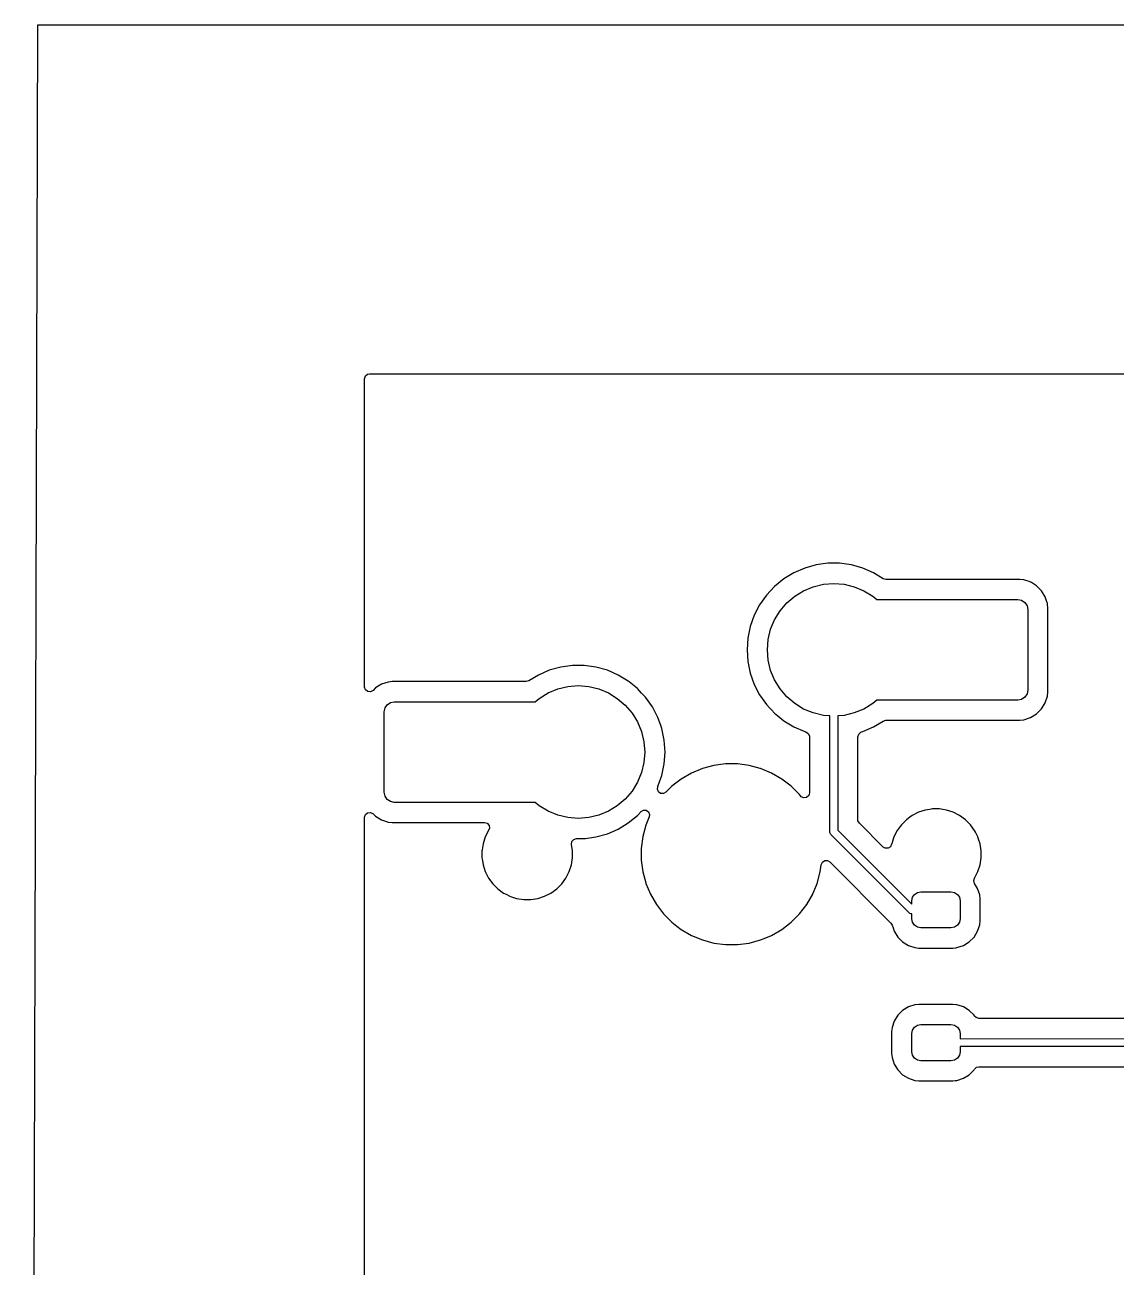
# Model space of a CAD drawing. Header units: millimetres. Extents: x 46 to 4458, y 59 to 1499.
# Drawn here: x 1638.06 to 1665.19, y 913.83 to 944.7 of the extents above; entities that cross this region are included whole.
import ezdxf

# ---------------------------------------------------------------- set-up
doc = ezdxf.new("R2010")
doc.units = ezdxf.units.MM
doc.layers.add('BLACK', color=7, linetype='Continuous')

msp = doc.modelspace()

# ---------------------------------------------------------------- linework, layer by layer
msp.add_lwpolyline([(1739.51188, 833.25441), (1638.06271, 833.5564), (1638.38771, 944.69762), (2107.13583, 944.69762), (2107.13583, 832.69492), (1950.85196, 832.69492)])
at = {"layer": 'BLACK', "linetype": 'Continuous'}
for p, q in [((1646.5283, 935.97248), (1646.58111, 936.01823)), ((1646.58111, 936.01823), (1646.63262, 936.02944)), ((1646.63262, 936.02944), (1832.63461, 936.02944)), ((1646.50862, 935.90544), (1646.5283, 935.97248)), ((1646.50862, 928.24812), (1646.50862, 935.90544)), ((1657.18144, 931.08075), (1656.93007, 930.92789)), ((1657.45127, 931.19795), (1657.18144, 931.08075)), ((1657.18144, 931.08075), (1657.18144, 931.08075)), ((1657.73456, 931.27733), (1657.45127, 931.19795)), ((1658.02602, 931.31739), (1657.73456, 931.27733)), ((1657.73456, 931.27733), (1657.73456, 931.27733)), ((1658.32022, 931.31739), (1658.02602, 931.31739)), ((1658.02602, 931.31739), (1658.02602, 931.31739)), ((1658.43569, 931.30152), (1658.32022, 931.31739)), ((1658.32022, 931.31739), (1658.32022, 931.31739)), ((1658.61167, 931.27733), (1658.43569, 931.30152)), ((1658.61168, 931.27733), (1658.61167, 931.27733)), ((1658.89496, 931.19795), (1658.61168, 931.27733)), ((1658.61168, 931.27733), (1658.61168, 931.27733)), ((1659.16479, 931.08075), (1658.89496, 931.19795)), ((1659.1648, 931.08075), (1659.16479, 931.08075)), ((1659.40375, 930.93544), (1659.1648, 931.08075)), ((1656.70186, 930.74223), (1656.50105, 930.52721)), ((1656.93007, 930.92789), (1656.70186, 930.74223)), ((1657.66324, 930.73613), (1657.915, 930.79657)), ((1657.915, 930.79657), (1658.17312, 930.81689)), ((1658.17312, 930.81689), (1658.43124, 930.79657)), ((1658.43124, 930.79657), (1658.683, 930.73613)), ((1659.46818, 930.91739), (1659.40375, 930.93544)), ((1660.84599, 930.91739), (1659.46818, 930.91739)), ((1660.846, 930.91739), (1660.84599, 930.91739)), ((1662.79813, 930.91739), (1660.846, 930.91739)), ((1662.79814, 930.91739), (1662.79813, 930.91739)), ((1662.90091, 930.90689), (1662.79814, 930.91739)), ((1662.90092, 930.90689), (1662.90091, 930.90689)), ((1663.05727, 930.85508), (1662.90092, 930.90689)), ((1663.06745, 930.8517), (1663.05727, 930.85508)), ((1663.06746, 930.8517), (1663.06745, 930.8517)), ((1663.08823, 930.83889), (1663.06746, 930.8517)), ((1663.21678, 930.7596), (1663.08823, 930.83889)), ((1663.34083, 930.63554), (1663.21678, 930.7596)), ((1656.50105, 930.52721), (1656.3314, 930.28687)), ((1657.00639, 930.33361), (1657.20327, 930.50177)), ((1657.20327, 930.50177), (1657.42404, 930.63705)), ((1657.42404, 930.63705), (1657.66324, 930.73613)), ((1658.683, 930.73613), (1658.9222, 930.63705)), ((1658.9222, 930.63705), (1659.14297, 930.50177)), ((1659.14297, 930.50177), (1659.24234, 930.41689)), ((1663.43293, 930.48622), (1663.34083, 930.63554)), ((1663.46696, 930.38353), (1663.43293, 930.48622)), ((1656.3314, 930.28687), (1656.19605, 930.02565)), ((1656.3314, 930.28687), (1656.3314, 930.28687)), ((1656.70296, 929.91597), (1656.83824, 930.13673)), ((1656.83824, 930.13673), (1657.00639, 930.33361)), ((1659.24234, 930.41689), (1660.79812, 930.41689)), ((1660.79812, 930.41689), (1662.74812, 930.41689)), ((1662.74812, 930.41689), (1662.84379, 930.39786)), ((1662.84379, 930.39786), (1662.9249, 930.34366)), ((1662.9249, 930.34366), (1662.97909, 930.26256)), ((1662.97909, 930.26256), (1662.99812, 930.16689)), ((1662.99812, 930.16689), (1662.99812, 928.16689)), ((1663.48812, 930.31969), (1663.46696, 930.38353)), ((1663.48812, 930.31968), (1663.48812, 930.31969)), ((1663.49147, 930.28687), (1663.48812, 930.31968)), ((1663.49862, 930.2169), (1663.49147, 930.28687)), ((1663.49862, 928.11688), (1663.49862, 930.2169)), ((1656.19605, 930.02565), (1656.09753, 929.74845)), ((1656.60388, 929.67677), (1656.70296, 929.91597)), ((1656.09752, 929.74843), (1656.03767, 929.4604)), ((1656.09753, 929.74845), (1656.09752, 929.74843)), ((1656.54343, 929.425), (1656.60388, 929.67677)), ((1656.03767, 929.4604), (1656.01759, 929.16689)), ((1656.03767, 929.4604), (1656.03767, 929.4604)), ((1656.52312, 929.16689), (1656.54343, 929.425)), ((1656.01759, 929.16689), (1656.03767, 928.87338)), ((1656.54343, 928.90877), (1656.52312, 929.16689)), ((1656.60388, 928.65701), (1656.54343, 928.90877)), ((1651.10127, 928.65795), (1650.83144, 928.54075)), ((1651.38456, 928.73733), (1651.10127, 928.65795)), ((1651.67602, 928.77739), (1651.38456, 928.73733)), ((1651.38456, 928.73733), (1651.38456, 928.73733)), ((1651.97022, 928.77739), (1651.67602, 928.77739)), ((1651.67602, 928.77739), (1651.67602, 928.77739)), ((1652.08569, 928.76152), (1651.97022, 928.77739)), ((1651.97022, 928.77739), (1651.97022, 928.77739)), ((1652.26167, 928.73733), (1652.08569, 928.76152)), ((1652.26168, 928.73733), (1652.26167, 928.73733)), ((1652.54496, 928.65795), (1652.26168, 928.73733)), ((1652.26168, 928.73733), (1652.26168, 928.73733)), ((1652.81479, 928.54075), (1652.54496, 928.65795)), ((1656.03767, 928.87338), (1656.03767, 928.87337)), ((1656.03767, 928.87337), (1656.09752, 928.58534)), ((1656.09752, 928.58534), (1656.09753, 928.58533)), ((1656.09753, 928.58533), (1656.19605, 928.30813)), ((1656.70296, 928.4178), (1656.60388, 928.65701)), ((1646.92878, 928.3117), (1646.77946, 928.2196)), ((1646.92879, 928.3117), (1646.92878, 928.3117)), ((1647.09532, 928.36689), (1646.92879, 928.3117)), ((1647.1981, 928.37739), (1647.09532, 928.36689)), ((1647.09532, 928.36689), (1647.09532, 928.36689)), ((1647.19812, 928.37739), (1647.1981, 928.37739)), ((1650.52806, 928.37739), (1647.19812, 928.37739)), ((1650.59249, 928.39544), (1650.52806, 928.37739)), ((1650.83144, 928.54075), (1650.59249, 928.39544)), ((1650.83144, 928.54075), (1650.83144, 928.54075)), ((1651.565, 928.25657), (1651.82312, 928.27689)), ((1651.82312, 928.27689), (1652.08124, 928.25657)), ((1652.8148, 928.54075), (1652.81479, 928.54075)), ((1653.06616, 928.38789), (1652.8148, 928.54075)), ((1653.06617, 928.38789), (1653.06616, 928.38789)), ((1653.08952, 928.36889), (1653.06617, 928.38789)), ((1653.06617, 928.38789), (1653.06617, 928.38789)), ((1653.29438, 928.20223), (1653.08952, 928.36889)), ((1656.19605, 928.30813), (1656.3314, 928.04691)), ((1656.83824, 928.19704), (1656.70296, 928.4178)), ((1646.50894, 928.23927), (1646.50862, 928.24812)), ((1646.53335, 928.17381), (1646.50894, 928.23927)), ((1646.58929, 928.13194), (1646.53335, 928.17381)), ((1646.65898, 928.12695), (1646.58929, 928.13194)), ((1646.7203, 928.16044), (1646.65898, 928.12695)), ((1646.77946, 928.2196), (1646.7203, 928.16044)), ((1650.85327, 927.96177), (1651.07404, 928.09705)), ((1651.07404, 928.09705), (1651.31324, 928.19613)), ((1651.31324, 928.19613), (1651.565, 928.25657)), ((1652.08124, 928.25657), (1652.333, 928.19613)), ((1652.333, 928.19613), (1652.5722, 928.09705)), ((1652.5722, 928.09705), (1652.79297, 927.96177)), ((1653.29438, 928.20222), (1653.29438, 928.20223)), ((1653.3953, 928.09417), (1653.29438, 928.20222)), ((1653.29438, 928.20222), (1653.29438, 928.20222)), ((1653.49519, 927.98721), (1653.3953, 928.09417)), ((1653.66484, 927.74687), (1653.49519, 927.98721)), ((1656.3314, 928.04691), (1656.3314, 928.0469)), ((1656.3314, 928.0469), (1656.50105, 927.80656)), ((1657.00639, 928.00016), (1656.83824, 928.19704)), ((1657.20327, 927.83201), (1657.00639, 928.00016)), ((1662.9249, 927.99011), (1662.84379, 927.93592)), ((1662.97909, 928.07122), (1662.9249, 927.99011)), ((1662.99812, 928.16689), (1662.97909, 928.07122)), ((1663.43293, 927.84755), (1663.48812, 928.01409)), ((1663.48812, 928.01409), (1663.49862, 928.11688)), ((1646.99812, 927.62689), (1647.01715, 927.72256)), ((1647.01715, 927.72256), (1647.07134, 927.80366)), ((1647.07134, 927.80366), (1647.15245, 927.85786)), ((1647.15245, 927.85786), (1647.24812, 927.87689)), ((1647.24812, 927.87689), (1649.29812, 927.87689)), ((1649.29812, 927.87689), (1650.75389, 927.87689)), ((1650.75389, 927.87689), (1650.85327, 927.96177)), ((1652.79297, 927.96177), (1652.98985, 927.79361)), ((1652.98985, 927.79361), (1653.158, 927.59673)), ((1653.66484, 927.74686), (1653.66484, 927.74687)), ((1653.66484, 927.74687), (1653.66484, 927.74687)), ((1653.80019, 927.48565), (1653.66484, 927.74686)), ((1656.50105, 927.80656), (1656.58574, 927.71589)), ((1656.58574, 927.71589), (1656.62637, 927.67238)), ((1656.62637, 927.67238), (1656.70186, 927.59155)), ((1657.42404, 927.69673), (1657.20327, 927.83201)), ((1657.66324, 927.59764), (1657.42404, 927.69673)), ((1658.9222, 927.69673), (1658.683, 927.59764)), ((1659.14297, 927.83201), (1658.9222, 927.69673)), ((1659.24234, 927.91689), (1659.14297, 927.83201)), ((1660.69812, 927.91689), (1659.24234, 927.91689)), ((1662.74812, 927.91689), (1660.69812, 927.91689)), ((1662.84379, 927.93592), (1662.74812, 927.91689)), ((1663.21678, 927.57418), (1663.34083, 927.69823)), ((1663.34083, 927.69823), (1663.43293, 927.84755)), ((1646.99812, 925.62689), (1646.99812, 927.62689)), ((1653.158, 927.59673), (1653.29328, 927.37597)), ((1653.29328, 927.37597), (1653.39236, 927.13677)), ((1653.86299, 927.30896), (1653.80019, 927.48565)), ((1656.70186, 927.59155), (1656.78206, 927.5263)), ((1656.78206, 927.5263), (1656.93007, 927.40589)), ((1656.93007, 927.40589), (1656.93007, 927.40589)), ((1656.93007, 927.40589), (1656.93007, 927.40589)), ((1656.93007, 927.40589), (1657.18144, 927.25303)), ((1657.915, 927.5372), (1657.66324, 927.59764)), ((1658.07381, 927.5247), (1657.915, 927.5372)), ((1658.07504, 924.62738), (1658.07381, 927.5247)), ((1658.43124, 927.5372), (1658.2719, 927.52466)), ((1658.2719, 927.52466), (1658.2731, 924.68567)), ((1658.683, 927.59764), (1658.43124, 927.5372)), ((1659.1648, 927.25303), (1659.40375, 927.39834)), ((1659.40375, 927.39834), (1659.46818, 927.41639)), ((1659.46818, 927.41639), (1660.6481, 927.41639)), ((1660.6481, 927.41639), (1660.64811, 927.41639)), ((1660.64811, 927.41639), (1662.79813, 927.41639)), ((1662.79813, 927.41639), (1662.90092, 927.42689)), ((1662.90092, 927.42689), (1663.06745, 927.48207)), ((1663.06745, 927.48207), (1663.21678, 927.57418)), ((1653.39236, 927.13677), (1653.45281, 926.885)), ((1653.89871, 927.20845), (1653.86299, 927.30896)), ((1653.89871, 927.20843), (1653.89871, 927.20845)), ((1653.94041, 927.00779), (1653.89871, 927.20843)), ((1657.18144, 927.25303), (1657.18144, 927.25303)), ((1657.18144, 927.25303), (1657.45128, 927.13582)), ((1657.45128, 927.13582), (1657.48207, 927.12719)), ((1657.48207, 927.12719), (1657.54132, 927.09015)), ((1657.54132, 927.09015), (1657.57113, 927.02696)), ((1658.77362, 927.00779), (1658.7933, 927.07483)), ((1658.7933, 927.07483), (1658.84611, 927.12058)), ((1658.84611, 927.12058), (1658.86417, 927.12719)), ((1658.86417, 927.12719), (1658.89496, 927.13582)), ((1658.89496, 927.13582), (1659.16479, 927.25302)), ((1658.89496, 927.13582), (1658.89496, 927.13582)), ((1659.16479, 927.25302), (1659.1648, 927.25303)), ((1659.1648, 927.25303), (1659.1648, 927.25303)), ((1653.45281, 926.885), (1653.47312, 926.62689)), ((1653.95857, 926.9204), (1653.94041, 927.00779)), ((1653.97864, 926.62689), (1653.95857, 926.9204)), ((1657.57113, 927.02696), (1657.57262, 927.00779)), ((1657.57262, 927.00779), (1657.57262, 925.61141)), ((1658.77362, 925.57689), (1658.77362, 927.00779)), ((1653.47312, 926.62689), (1653.45281, 926.36877)), ((1653.95857, 926.33338), (1653.97864, 926.62689)), ((1653.39236, 926.11701), (1653.29328, 925.8778)), ((1653.45281, 926.36877), (1653.39236, 926.11701)), ((1653.89871, 926.04534), (1653.94105, 926.24906)), ((1653.94105, 926.24906), (1653.95857, 926.33338)), ((1654.91012, 926.21674), (1654.63832, 926.10415)), ((1655.19432, 926.29289), (1654.91012, 926.21674)), ((1655.486, 926.33129), (1655.19432, 926.29289)), ((1655.48601, 926.33129), (1655.486, 926.33129)), ((1655.78023, 926.33129), (1655.48601, 926.33129)), ((1655.48601, 926.33129), (1655.48601, 926.33129)), ((1655.78024, 926.33129), (1655.78023, 926.33129)), ((1655.78023, 926.33129), (1655.78023, 926.33129)), ((1656.07192, 926.29289), (1655.78024, 926.33129)), ((1656.34743, 926.21906), (1656.07192, 926.29289)), ((1656.07192, 926.29289), (1656.07192, 926.29289)), ((1656.07192, 926.29289), (1656.07192, 926.29289)), ((1656.35611, 926.21674), (1656.34743, 926.21906)), ((1656.62791, 926.10415), (1656.35611, 926.21674)), ((1653.29328, 925.8778), (1653.158, 925.65704)), ((1653.80042, 925.76876), (1653.85019, 925.90881)), ((1653.85019, 925.90881), (1653.89871, 926.04533)), ((1653.89871, 926.04533), (1653.89871, 926.04534)), ((1653.89871, 926.04534), (1653.89871, 926.04534)), ((1654.38351, 925.95704), (1654.15011, 925.77794)), ((1654.38353, 925.95705), (1654.38351, 925.95704)), ((1654.63831, 926.10415), (1654.38353, 925.95705)), ((1654.63832, 926.10415), (1654.63831, 926.10415)), ((1656.62793, 926.10415), (1656.62791, 926.10415)), ((1656.88271, 925.95705), (1656.62793, 926.10415)), ((1656.88272, 925.95704), (1656.88271, 925.95705)), ((1656.88271, 925.95705), (1656.88271, 925.95705)), ((1657.11613, 925.77794), (1656.88272, 925.95704)), ((1656.88272, 925.95704), (1656.88272, 925.95704)), ((1656.88272, 925.95704), (1656.88272, 925.95704)), ((1647.01715, 925.53122), (1646.99812, 925.62689)), ((1647.07134, 925.45011), (1647.01715, 925.53122)), ((1653.158, 925.65704), (1652.98985, 925.46016)), ((1653.78901, 925.70704), (1653.79896, 925.76529)), ((1653.81343, 925.64158), (1653.78901, 925.70704)), ((1653.79896, 925.76529), (1653.80019, 925.76811)), ((1653.80019, 925.76812), (1653.80042, 925.76876)), ((1653.80019, 925.76811), (1653.80019, 925.76812)), ((1653.86936, 925.59971), (1653.81343, 925.64158)), ((1653.93905, 925.59472), (1653.86936, 925.59971)), ((1654.00038, 925.62821), (1653.93905, 925.59472)), ((1654.15011, 925.77794), (1654.00038, 925.62821)), ((1657.11614, 925.77793), (1657.11613, 925.77794)), ((1657.32416, 925.5699), (1657.11614, 925.77793)), ((1657.32417, 925.56989), (1657.32416, 925.5699)), ((1657.35024, 925.53592), (1657.32417, 925.56989)), ((1657.36742, 925.51769), (1657.35024, 925.53592)), ((1657.43097, 925.48867), (1657.36742, 925.51769)), ((1657.50013, 925.49861), (1657.43097, 925.48867)), ((1657.55293, 925.54437), (1657.50013, 925.49861)), ((1657.57262, 925.61141), (1657.55293, 925.54437)), ((1658.77362, 924.94698), (1658.77362, 925.57689)), ((1647.15245, 925.39592), (1647.07134, 925.45011)), ((1647.24812, 925.37689), (1647.15245, 925.39592)), ((1649.17312, 925.37689), (1647.24812, 925.37689)), ((1650.75389, 925.37689), (1649.17312, 925.37689)), ((1650.85327, 925.29201), (1650.75389, 925.37689)), ((1651.07404, 925.15673), (1650.85327, 925.29201)), ((1652.79297, 925.29201), (1652.5722, 925.15673)), ((1652.98985, 925.46016), (1652.79297, 925.29201)), ((1660.56621, 925.20315), (1660.44956, 925.18467)), ((1660.62454, 925.21239), (1660.56621, 925.20315)), ((1660.8017, 925.21239), (1660.62454, 925.21239)), ((1660.88919, 925.19853), (1660.8017, 925.21239)), ((1660.97668, 925.18467), (1660.88919, 925.19853)), ((1646.50862, 925.00566), (1646.5283, 925.0727)), ((1646.50862, 919.13355), (1646.50862, 925.00566)), ((1646.5283, 925.0727), (1646.58111, 925.11845)), ((1646.58111, 925.11845), (1646.65027, 925.1284)), ((1646.65027, 925.1284), (1646.71382, 925.09937)), ((1646.71382, 925.09937), (1646.7203, 925.09334)), ((1646.7203, 925.09334), (1646.77946, 925.03418)), ((1646.77946, 925.03418), (1646.92879, 924.94207)), ((1646.92879, 924.94207), (1647.09532, 924.88689)), ((1647.09532, 924.88689), (1647.19811, 924.87639)), ((1647.19811, 924.87639), (1649.12524, 924.87639)), ((1649.12524, 924.87639), (1649.12525, 924.87639)), ((1649.12525, 924.87639), (1649.49217, 924.87639)), ((1649.49217, 924.87639), (1649.55921, 924.8567)), ((1651.31324, 925.05764), (1651.07404, 925.15673)), ((1651.565, 924.9972), (1651.31324, 925.05764)), ((1651.82312, 924.97689), (1651.565, 924.9972)), ((1652.08124, 924.9972), (1651.82312, 924.97689)), ((1652.333, 925.05764), (1652.08124, 924.9972)), ((1652.5722, 925.15673), (1652.333, 925.05764)), ((1653.06617, 924.86589), (1653.29438, 925.05155)), ((1653.29438, 925.05155), (1653.38261, 925.14602)), ((1653.38261, 925.14602), (1653.44275, 925.18158)), ((1653.44275, 925.18158), (1653.51257, 925.17898)), ((1653.58779, 925.01393), (1653.50327, 924.80988)), ((1653.51257, 925.17898), (1653.5699, 925.13904)), ((1653.5699, 925.13904), (1653.59654, 925.07445)), ((1653.59654, 925.07445), (1653.58779, 925.01393)), ((1658.77645, 924.92063), (1658.77362, 924.94698)), ((1658.80994, 924.8593), (1658.77645, 924.92063)), ((1659.9799, 924.94537), (1659.85464, 924.8201)), ((1659.97991, 924.94537), (1659.9799, 924.94537)), ((1659.9799, 924.94537), (1659.9799, 924.94537)), ((1660.06288, 925.00566), (1659.97991, 924.94537)), ((1660.12323, 925.0495), (1660.06288, 925.00566)), ((1660.28108, 925.12993), (1660.12323, 925.0495)), ((1660.44956, 925.18467), (1660.28108, 925.12993)), ((1660.28108, 925.12993), (1660.28108, 925.12993)), ((1661.14516, 925.12993), (1660.97668, 925.18467)), ((1661.29898, 925.05155), (1661.14516, 925.12993)), ((1661.14516, 925.12993), (1661.14516, 925.12993)), ((1661.30301, 925.0495), (1661.29898, 925.05155)), ((1661.44633, 924.94537), (1661.30301, 925.0495)), ((1661.5716, 924.8201), (1661.44633, 924.94537)), ((1649.59051, 924.67678), (1649.51008, 924.51893)), ((1649.55921, 924.8567), (1649.60496, 924.8039)), ((1649.59249, 924.67951), (1649.59051, 924.67678)), ((1649.6149, 924.73474), (1649.59249, 924.67951)), ((1649.60496, 924.8039), (1649.6149, 924.73474)), ((1652.26167, 924.51645), (1652.54496, 924.59582)), ((1652.54496, 924.59582), (1652.8148, 924.71303)), ((1652.8148, 924.71303), (1653.06617, 924.86589)), ((1653.50327, 924.80988), (1653.42712, 924.52568)), ((1658.08997, 924.59133), (1658.07504, 924.62738)), ((1658.10241, 924.57618), (1658.08997, 924.59133)), ((1660.05756, 922.62374), (1658.10241, 924.57618)), ((1658.2731, 924.68567), (1660.11312, 922.84821)), ((1659.4027, 924.26654), (1658.80994, 924.8593)), ((1659.75051, 924.67678), (1659.67008, 924.51893)), ((1659.82528, 924.77969), (1659.75051, 924.67678)), ((1659.85464, 924.8201), (1659.82528, 924.77969)), ((1659.85464, 924.8201), (1659.85464, 924.8201)), ((1659.85464, 924.8201), (1659.85464, 924.8201)), ((1661.67573, 924.67678), (1661.5716, 924.8201)), ((1661.69806, 924.63297), (1661.67573, 924.67678)), ((1661.75616, 924.51893), (1661.69806, 924.63297)), ((1649.45533, 924.35044), (1649.43157, 924.20039)), ((1649.51008, 924.51893), (1649.45533, 924.35044)), ((1649.51008, 924.51893), (1649.51008, 924.51893)), ((1651.65367, 924.33299), (1651.66262, 924.40228)), ((1651.67862, 924.17547), (1651.65367, 924.33299)), ((1651.66262, 924.40228), (1651.70762, 924.45573)), ((1651.70762, 924.45573), (1651.77437, 924.47637)), ((1651.77437, 924.47637), (1651.77614, 924.47639)), ((1651.77614, 924.47639), (1651.97022, 924.47639)), ((1651.97022, 924.47639), (1652.00164, 924.48071)), ((1652.00164, 924.48071), (1652.26167, 924.51645)), ((1653.42712, 924.52568), (1653.38872, 924.234)), ((1659.45375, 924.23575), (1659.4027, 924.26654)), ((1659.58293, 924.27168), (1659.52361, 924.23475)), ((1659.61286, 924.33482), (1659.58293, 924.27168)), ((1659.61533, 924.35045), (1659.61286, 924.33482)), ((1659.67008, 924.51893), (1659.61533, 924.35045)), ((1659.67008, 924.51893), (1659.67008, 924.51893)), ((1661.77368, 924.46501), (1661.75616, 924.51893)), ((1661.75616, 924.51893), (1661.75616, 924.51893)), ((1661.81091, 924.35044), (1661.77368, 924.46501)), ((1661.83862, 924.17547), (1661.81091, 924.35044)), ((1649.43157, 924.20039), (1649.42762, 924.17547)), ((1649.42762, 924.17547), (1649.42762, 923.99831)), ((1649.42762, 923.99831), (1649.43772, 923.93453)), ((1651.65091, 923.82333), (1651.67862, 923.99831)), ((1651.67862, 923.99831), (1651.67862, 924.17547)), ((1653.38872, 924.234), (1653.38872, 924.23399)), ((1653.38872, 924.23399), (1653.38872, 923.93979)), ((1659.52361, 924.23475), (1659.45375, 924.23575)), ((1661.81091, 923.82333), (1661.83862, 923.99831)), ((1661.83862, 923.99831), (1661.83862, 924.17547)), ((1649.43772, 923.93453), (1649.45533, 923.82333)), ((1649.45533, 923.82333), (1649.51008, 923.65485)), ((1649.51008, 923.65485), (1649.51008, 923.65485)), ((1649.51008, 923.65485), (1649.57726, 923.523)), ((1651.51573, 923.497), (1651.59616, 923.65485)), ((1651.59616, 923.65485), (1651.65091, 923.82333)), ((1653.38872, 923.93979), (1653.38872, 923.93977)), ((1653.38872, 923.93977), (1653.42704, 923.64867)), ((1653.42704, 923.64867), (1653.42712, 923.64809)), ((1653.42712, 923.64809), (1653.49869, 923.381)), ((1657.76297, 923.3639), (1657.83912, 923.64809)), ((1657.83912, 923.64809), (1657.86255, 923.8261)), ((1657.86255, 923.8261), (1657.89082, 923.89)), ((1657.89082, 923.89), (1657.94914, 923.92847)), ((1657.94914, 923.92847), (1658.01901, 923.9293)), ((1658.01901, 923.9293), (1658.07317, 923.8976)), ((1658.07317, 923.8976), (1659.59514, 922.37563)), ((1661.67573, 923.497), (1661.75616, 923.65485)), ((1661.75616, 923.65485), (1661.81091, 923.82333)), ((1649.57726, 923.523), (1649.59051, 923.497)), ((1649.59051, 923.497), (1649.69464, 923.35367)), ((1649.69464, 923.35367), (1649.81991, 923.2284)), ((1651.28633, 923.2284), (1651.4116, 923.35367)), ((1651.4116, 923.35367), (1651.51573, 923.497)), ((1653.49869, 923.381), (1653.50327, 923.36389)), ((1653.50327, 923.36389), (1653.61585, 923.09209)), ((1657.74423, 923.31866), (1657.76297, 923.3639)), ((1661.65557, 923.43138), (1661.67382, 923.49388)), ((1661.67401, 923.36399), (1661.65557, 923.43138)), ((1661.67382, 923.49388), (1661.67572, 923.49698)), ((1661.75012, 923.24059), (1661.67401, 923.36399)), ((1661.67572, 923.49698), (1661.67573, 923.497)), ((1649.81991, 923.2284), (1649.96323, 923.12427)), ((1649.96323, 923.12427), (1650.0264, 923.09208)), ((1650.0264, 923.09208), (1650.12108, 923.04385)), ((1650.12108, 923.04385), (1650.12108, 923.04384)), ((1650.12108, 923.04384), (1650.1612, 923.03081)), ((1650.1612, 923.03081), (1650.28956, 922.9891)), ((1650.81667, 922.9891), (1650.98516, 923.04385)), ((1650.98516, 923.04385), (1651.14301, 923.12427)), ((1651.14301, 923.12427), (1651.28633, 923.2284)), ((1653.61585, 923.09209), (1653.61586, 923.09208)), ((1653.61586, 923.09208), (1653.76296, 922.8373)), ((1657.50327, 922.83729), (1657.65038, 923.09208)), ((1657.65038, 923.09208), (1657.65408, 923.10101)), ((1657.65408, 923.10101), (1657.74423, 923.31866)), ((1660.13025, 923.01799), (1660.17902, 923.09099)), ((1660.17902, 923.09099), (1660.25202, 923.13976)), ((1660.25202, 923.13976), (1660.33812, 923.15689)), ((1660.33812, 923.15689), (1661.08812, 923.15689)), ((1661.08812, 923.15689), (1661.17422, 923.13976)), ((1661.17422, 923.13976), (1661.24722, 923.09099)), ((1661.24722, 923.09099), (1661.29599, 923.01799)), ((1661.75012, 923.24058), (1661.75012, 923.24059)), ((1661.75012, 923.24059), (1661.75012, 923.24059)), ((1661.80347, 923.0796), (1661.75012, 923.24058)), ((1661.8135, 922.98134), (1661.80347, 923.0796)), ((1661.80347, 923.0796), (1661.80347, 923.0796)), ((1650.28956, 922.9891), (1650.46454, 922.96139)), ((1650.46454, 922.96139), (1650.46454, 922.96139)), ((1650.46454, 922.96139), (1650.6417, 922.96139)), ((1650.6417, 922.96139), (1650.81667, 922.9891)), ((1650.6417, 922.96139), (1650.6417, 922.96139)), ((1653.76296, 922.8373), (1653.76297, 922.83728)), ((1653.76297, 922.83728), (1653.94207, 922.60388)), ((1657.32417, 922.60388), (1657.50327, 922.83729)), ((1660.11312, 922.93189), (1660.13025, 923.01799)), ((1660.11312, 922.84821), (1660.11312, 922.93189)), ((1661.29599, 923.01799), (1661.31312, 922.93189)), ((1661.31312, 922.93189), (1661.31312, 922.48189)), ((1661.81362, 922.98023), (1661.8135, 922.98134)), ((1661.81362, 922.43354), (1661.81362, 922.98023)), ((1653.94207, 922.60388), (1653.94207, 922.60387)), ((1653.94207, 922.60387), (1654.1501, 922.39584)), ((1657.11613, 922.39584), (1657.32417, 922.60388)), ((1660.06812, 922.61937), (1660.05756, 922.62374)), ((1660.09361, 922.60881), (1660.06812, 922.61937)), ((1660.11312, 922.60689), (1660.09361, 922.60881)), ((1660.11312, 922.48189), (1660.11312, 922.60689)), ((1660.13025, 922.39578), (1660.11312, 922.48189)), ((1661.31312, 922.48189), (1661.29599, 922.39578)), ((1661.80347, 922.33418), (1661.81362, 922.43354)), ((1654.1501, 922.39584), (1654.15011, 922.39584)), ((1654.15011, 922.39584), (1654.27128, 922.30286)), ((1654.27128, 922.30286), (1654.38352, 922.21673)), ((1654.38352, 922.21673), (1654.38353, 922.21673)), ((1654.38353, 922.21673), (1654.63831, 922.06963)), ((1656.62792, 922.06963), (1656.88272, 922.21673)), ((1656.88272, 922.21673), (1657.11613, 922.39584)), ((1659.59514, 922.37563), (1659.62516, 922.32696)), ((1659.62516, 922.32696), (1659.64681, 922.26162)), ((1659.64681, 922.26162), (1659.67612, 922.17319)), ((1659.67612, 922.17319), (1659.67612, 922.17318)), ((1659.67612, 922.17318), (1659.76515, 922.02885)), ((1660.17902, 922.32279), (1660.13025, 922.39578)), ((1660.25202, 922.27401), (1660.17902, 922.32279)), ((1660.33812, 922.25689), (1660.25202, 922.27401)), ((1661.08812, 922.25689), (1660.33812, 922.25689)), ((1661.17422, 922.27401), (1661.08812, 922.25689)), ((1661.24722, 922.32279), (1661.17422, 922.27401)), ((1661.29599, 922.39578), (1661.24722, 922.32279)), ((1661.66109, 922.02884), (1661.75012, 922.17319)), ((1661.75012, 922.17319), (1661.80347, 922.33418)), ((1654.63831, 922.06963), (1654.63832, 922.06962)), ((1654.63832, 922.06962), (1654.91012, 921.95704)), ((1654.91012, 921.95704), (1654.91013, 921.95704)), ((1654.91013, 921.95704), (1654.91013, 921.95704)), ((1654.91013, 921.95704), (1655.19432, 921.88089)), ((1655.19432, 921.88089), (1655.48601, 921.84249)), ((1655.48601, 921.84249), (1655.48602, 921.84249)), ((1655.48602, 921.84249), (1655.78022, 921.84249)), ((1655.78022, 921.84249), (1655.78023, 921.84249)), ((1655.78023, 921.84249), (1656.07192, 921.88089)), ((1656.07192, 921.88089), (1656.35611, 921.95704)), ((1656.35611, 921.95704), (1656.44698, 921.99468)), ((1656.44698, 921.99468), (1656.62791, 922.06962)), ((1656.62791, 922.06962), (1656.62792, 922.06962)), ((1656.62792, 922.06962), (1656.62792, 922.06963)), ((1659.76515, 922.02885), (1659.76515, 922.02884)), ((1659.76515, 922.02884), (1659.88507, 921.90892)), ((1659.88507, 921.90892), (1659.88508, 921.90892)), ((1659.88508, 921.90892), (1660.02941, 921.81989)), ((1660.02941, 921.81989), (1660.02942, 921.81989)), ((1660.02942, 921.81989), (1660.02942, 921.81988)), ((1660.02942, 921.81988), (1660.19041, 921.76654)), ((1661.23583, 921.76654), (1661.39682, 921.81988)), ((1661.39682, 921.81988), (1661.54116, 921.90892)), ((1661.54116, 921.90892), (1661.66109, 922.02884)), ((1660.19041, 921.76654), (1660.28977, 921.75639)), ((1660.28977, 921.75639), (1661.13646, 921.75639)), ((1661.13646, 921.75639), (1661.13647, 921.75639)), ((1661.13647, 921.75639), (1661.20597, 921.76349)), ((1661.13647, 921.75639), (1661.13647, 921.75639)), ((1661.20597, 921.76349), (1661.23583, 921.76654)), ((1660.02941, 920.29389), (1659.88508, 920.20486)), ((1660.02942, 920.29389), (1660.02941, 920.29389)), ((1660.19041, 920.34724), (1660.02942, 920.29389)), ((1660.28976, 920.35739), (1660.19041, 920.34724)), ((1660.19041, 920.34724), (1660.19041, 920.34724)), ((1660.28978, 920.35739), (1660.28976, 920.35739)), ((1661.13647, 920.35739), (1660.28978, 920.35739)), ((1661.23583, 920.34724), (1661.13647, 920.35739)), ((1661.37529, 920.30102), (1661.23583, 920.34724)), ((1661.39682, 920.29389), (1661.37529, 920.30102)), ((1661.54116, 920.20486), (1661.39682, 920.29389)), ((1661.39682, 920.29389), (1661.39682, 920.29389)), ((1661.39682, 920.29389), (1661.39682, 920.29389)), ((1659.67612, 919.94058), (1659.62277, 919.7796)), ((1659.76515, 920.08493), (1659.67612, 919.94059)), ((1659.67612, 919.94059), (1659.67612, 919.94058)), ((1659.88507, 920.20486), (1659.76515, 920.08493)), ((1659.76515, 920.08493), (1659.76515, 920.08493)), ((1659.88508, 920.20486), (1659.88507, 920.20486)), ((1661.66109, 920.08493), (1661.54116, 920.20486)), ((1661.54116, 920.20486), (1661.54116, 920.20486)), ((1661.66853, 920.07286), (1661.66109, 920.08493)), ((1661.67258, 920.06629), (1661.66853, 920.07286)), ((1661.71108, 920.02707), (1661.67258, 920.06629)), ((1661.77812, 920.00739), (1661.71108, 920.02707)), ((1678.69812, 920.00739), (1661.77812, 920.00739)), ((1659.62277, 919.7796), (1659.61262, 919.68024)), ((1659.61262, 919.68024), (1659.61262, 919.13355)), ((1660.11312, 919.63189), (1660.13025, 919.71799)), ((1660.11312, 919.18189), (1660.11312, 919.63189)), ((1660.13025, 919.71799), (1660.17902, 919.79099)), ((1660.17902, 919.79099), (1660.25202, 919.83976)), ((1660.25202, 919.83976), (1660.33812, 919.85689)), ((1660.33812, 919.85689), (1661.08812, 919.85689)), ((1661.08812, 919.85689), (1661.17422, 919.83976)), ((1661.17422, 919.83976), (1661.24722, 919.79099)), ((1661.24722, 919.79099), (1661.29599, 919.71799)), ((1661.29599, 919.71799), (1661.31312, 919.63189)), ((1661.31312, 919.63189), (1661.31312, 919.50498)), ((1661.31312, 919.50498), (1679.16312, 919.50546)), ((1646.50862, 909.19812), (1646.50862, 919.13355)), ((1659.61262, 919.13355), (1659.61262, 919.13353)), ((1659.61262, 919.13353), (1659.62277, 919.03418)), ((1659.62277, 919.03418), (1659.62277, 919.03418)), ((1659.62277, 919.03418), (1659.67612, 918.87319)), ((1660.13025, 919.09578), (1660.11312, 919.18189)), ((1660.17902, 919.02279), (1660.13025, 919.09578)), ((1660.25202, 918.97401), (1660.17902, 919.02279)), ((1661.24722, 919.02279), (1661.17422, 918.97401)), ((1661.29599, 919.09578), (1661.24722, 919.02279)), ((1661.31312, 919.18189), (1661.29599, 919.09578)), ((1679.16312, 919.30738), (1661.31312, 919.3069)), ((1661.31312, 919.3069), (1661.31312, 919.18189)), ((1659.67612, 918.87319), (1659.67612, 918.87318)), ((1659.67612, 918.87318), (1659.76515, 918.72885)), ((1659.76515, 918.72885), (1659.76515, 918.72884)), ((1659.76515, 918.72884), (1659.88507, 918.60892)), ((1660.33812, 918.95689), (1660.25202, 918.97401)), ((1661.08812, 918.95689), (1660.33812, 918.95689)), ((1661.17422, 918.97401), (1661.08812, 918.95689)), ((1661.54116, 918.60892), (1661.66109, 918.72884)), ((1661.66109, 918.72884), (1661.67258, 918.74748)), ((1661.67258, 918.74748), (1661.72453, 918.79421)), ((1661.72453, 918.79421), (1661.77812, 918.80639)), ((1661.77812, 918.80639), (1678.69812, 918.80639)), ((1659.88507, 918.60892), (1659.88508, 918.60892)), ((1659.88508, 918.60892), (1660.02941, 918.51989)), ((1660.02941, 918.51989), (1660.02942, 918.51989)), ((1660.02942, 918.51989), (1660.02942, 918.51988)), ((1660.02942, 918.51988), (1660.19041, 918.46654)), ((1660.19041, 918.46654), (1660.28977, 918.45639)), ((1660.28977, 918.45639), (1661.13646, 918.45639)), ((1661.13646, 918.45639), (1661.13647, 918.45639)), ((1661.13647, 918.45639), (1661.19088, 918.46195)), ((1661.13647, 918.45639), (1661.13647, 918.45639)), ((1661.19088, 918.46195), (1661.23583, 918.46654)), ((1661.23583, 918.46654), (1661.39682, 918.51988)), ((1661.39682, 918.51988), (1661.54116, 918.60892))]:
    msp.add_line(p, q, dxfattribs=at)

doc.saveas('drawing.dxf')
